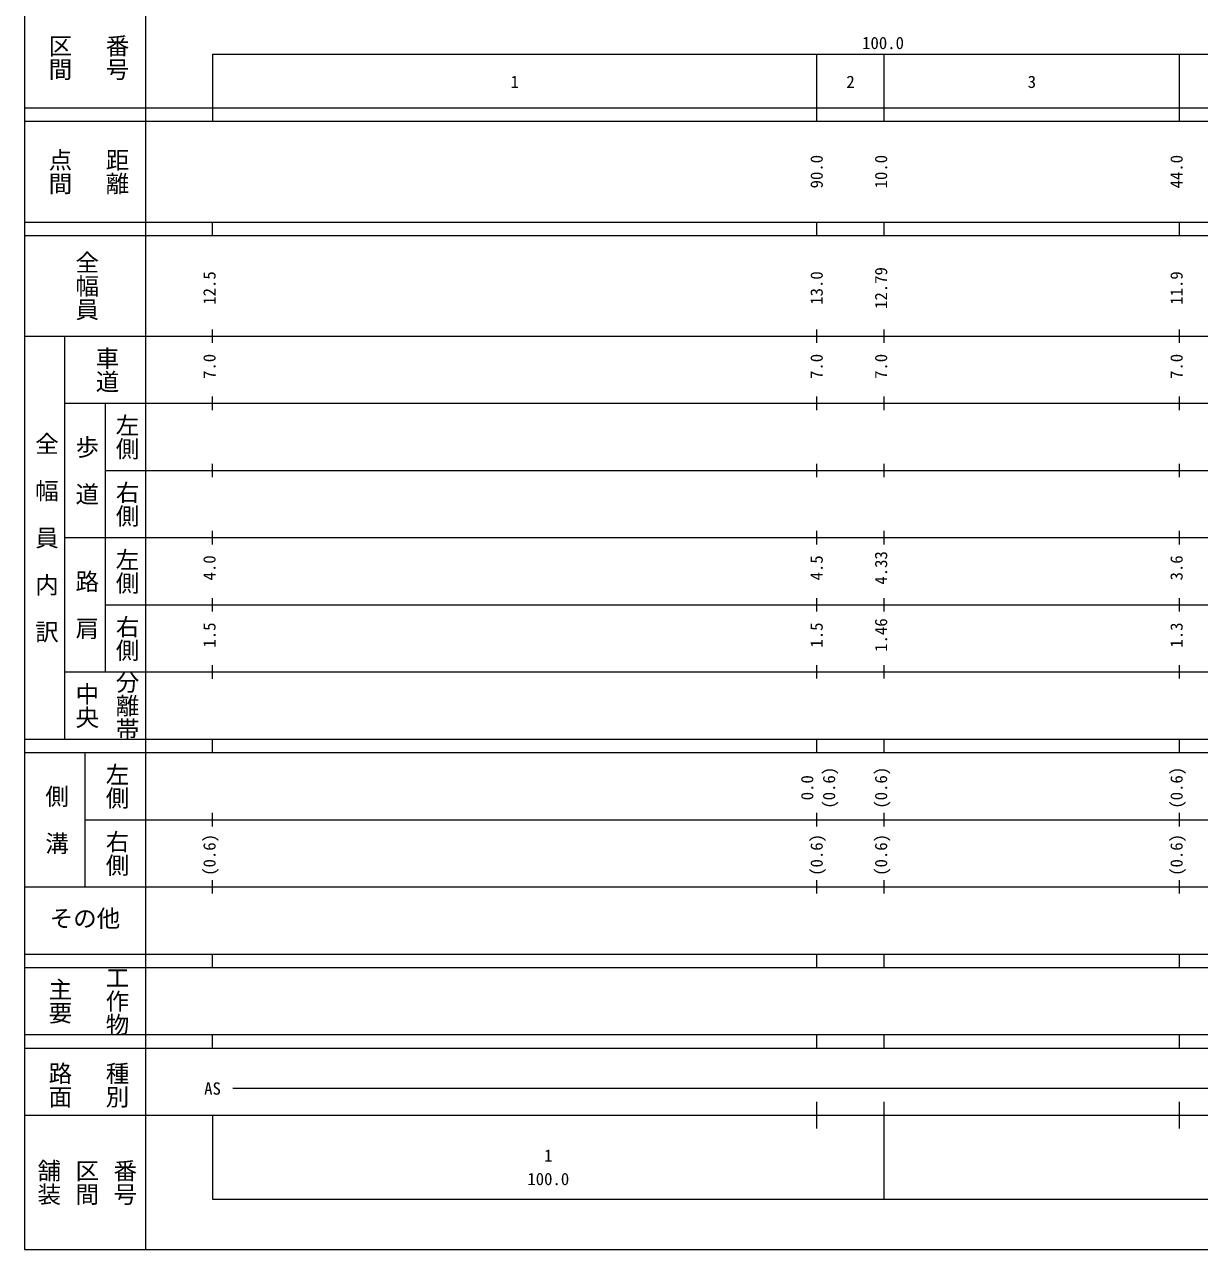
# Model space of a CAD drawing. Units: millimetres on the paper, enlarged 1000 times. Extents: x -66348 to 573652, y -123902 to 236098.
# Drawn here: x -66348 to 108611, y -123902 to 58506 of the extents above; entities that cross this region are included whole.
import ezdxf
from ezdxf.enums import TextEntityAlignment as Align

# ---------------------------------------------------------------- set-up
doc = ezdxf.new("R2010")
doc.units = ezdxf.units.MM
doc.header["$LTSCALE"] = 1000
doc.layers.add('M-TTL', color=2, linetype='Continuous', lineweight=13)
doc.layers.add('M-TTL-BAND', color=7, linetype='Continuous', lineweight=13)
doc.styles.add('@ＭＳ ゴシック', font='')
doc.styles.add('ＭＳ ゴシック', font='')
doc.styles.get('@ＭＳ ゴシック').set_extended_font_data('@MS Gothic')
doc.styles.get('ＭＳ ゴシック').set_extended_font_data('MS Gothic')

msp = doc.modelspace()

# ---------------------------------------------------------------- linework, layer by layer
at = {"layer": 'M-TTL'}
for p, q in [((-66348, 236098), (-66348, -123902)), ((-66348, -123902), (573652, -123902))]:
    msp.add_line(p, q, dxfattribs=at)
at = {"layer": 'M-TTL-BAND'}
for p, q in [((-48348, 226098), (-48348, -123902)), ((-38348, 54097), (472652, 54097)), ((-38348, 54097), (-38348, 44097)), ((51652, 44098), (51652, 54098)), ((61652, 44098), (61652, 54098)), ((105652, 44098), (105652, 54098)), ((-66348, 46097), (472652, 46097)), ((-66348, 44097), (472652, 44097)), ((-66348, 29097), (472652, 29097)), ((-38348, 27097), (-38348, 29097)), ((51652, 27098), (51652, 29098)), ((61652, 27098), (61652, 29098)), ((105652, 27098), (105652, 29098)), ((-66348, 27097), (472652, 27097)), ((-38348, 11097), (-38348, 13097)), ((51652, 11098), (51652, 13098)), ((61652, 11098), (61652, 13098)), ((105652, 11098), (105652, 13098)), ((-66348, 12097), (472652, 12097)), ((-60348, -47903), (-60348, 12097)), ((-60348, 2097), (472652, 2097)), ((-54348, 2097), (-54348, -37903)), ((-38348, 1097), (-38348, 3097)), ((51652, 1098), (51652, 3098)), ((61652, 1098), (61652, 3098)), ((105652, 1098), (105652, 3098)), ((-38348, -8903), (-38348, -6903)), ((51652, -8902), (51652, -6902)), ((61652, -8902), (61652, -6902)), ((105652, -8902), (105652, -6902)), ((-54348, -7903), (472652, -7903)), ((-60348, -17903), (472652, -17903)), ((-38348, -18903), (-38348, -16903)), ((51652, -18902), (51652, -16902)), ((61652, -18902), (61652, -16902)), ((105652, -18902), (105652, -16902)), ((-38348, -28903), (-38348, -26903)), ((51652, -28902), (51652, -26902)), ((61652, -28902), (61652, -26902)), ((105652, -28902), (105652, -26902)), ((-54348, -27903), (472652, -27903)), ((-60348, -37903), (472652, -37903)), ((-38348, -38903), (-38348, -36903)), ((51652, -38902), (51652, -36902)), ((61652, -38902), (61652, -36902)), ((105652, -38902), (105652, -36902)), ((-66348, -47903), (472652, -47903)), ((-38348, -49903), (-38348, -47903)), ((51652, -49902), (51652, -47902)), ((61652, -49902), (61652, -47902)), ((105652, -49902), (105652, -47902)), ((-66348, -49903), (472652, -49903)), ((-57348, -49903), (-57348, -69903)), ((-57348, -59903), (472652, -59903)), ((-38348, -60903), (-38348, -58903)), ((51652, -60902), (51652, -58902)), ((61652, -60902), (61652, -58902)), ((105652, -60902), (105652, -58902)), ((-38348, -70903), (-38348, -68903)), ((51652, -70902), (51652, -68902)), ((61652, -70902), (61652, -68902)), ((105652, -70902), (105652, -68902)), ((-66348, -69903), (472652, -69903)), ((-66348, -79903), (472652, -79903)), ((-38348, -81903), (-38348, -79903)), ((51652, -81902), (51652, -79902)), ((61652, -81902), (61652, -79902)), ((105652, -81902), (105652, -79902)), ((-66348, -81903), (472652, -81903)), ((-66348, -91903), (472652, -91903)), ((-38348, -93903), (-38348, -91903)), ((51652, -93902), (51652, -91902)), ((61652, -93902), (61652, -91902)), ((105652, -93902), (105652, -91902)), ((-66348, -93903), (472652, -93903)), ((-35348, -99902), (327152, -99902)), ((51652, -105902), (51652, -101902)), ((61652, -116402), (61652, -101902)), ((105652, -105902), (105652, -101902)), ((-66348, -103903), (472652, -103903)), ((-38348, -103903), (-38348, -116402)), ((-38348, -116402), (472652, -116402))]:
    msp.add_line(p, q, dxfattribs=at)

# ---------------------------------------------------------------- texts
for s, height, rotation, style, p in [('区間', 2566, 270, '@ＭＳ ゴシック', (-63098, 57097)), ('番号', 2566, 270, '@ＭＳ ゴシック', (-54598, 57097)), ('点間', 2566, 270, '@ＭＳ ゴシック', (-63098, 40097)), ('距離', 2566, 270, '@ＭＳ ゴシック', (-54598, 40097)), ('90.0', 1833, 90, 'ＭＳ ゴシック', (53059, 34098)), ('10.0', 1833, 90, 'ＭＳ ゴシック', (62652, 34098)), ('44.0', 1833, 90, 'ＭＳ ゴシック', (106652, 34098)), ('全幅員', 2566, 270, '@ＭＳ ゴシック', (-59098, 24847)), ('12.79', 1833, 90, 'ＭＳ ゴシック', (62652, 16147)), ('12.5', 1833, 90, 'ＭＳ ゴシック', (-37348, 16772)), ('13.0', 1833, 90, 'ＭＳ ゴシック', (53059, 16772)), ('11.9', 1833, 90, 'ＭＳ ゴシック', (106652, 16772)), ('車道', 2566, 270, '@ＭＳ ゴシック', (-56098, 10597)), ('7.0', 1833, 90, 'ＭＳ ゴシック', (-37348, 5723)), ('7.0', 1833, 90, 'ＭＳ ゴシック', (53059, 5723)), ('7.0', 1833, 90, 'ＭＳ ゴシック', (62652, 5723)), ('7.0', 1833, 90, 'ＭＳ ゴシック', (106652, 5723)), ('左側', 2566, 270, '@ＭＳ ゴシック', (-53098, 597)), ('全\u3000幅\u3000員\u3000内\u3000訳', 2566, 270, '@ＭＳ ゴシック', (-65098, -2153)), ('歩\u3000道', 2566, 270, '@ＭＳ ゴシック', (-59098, -2653)), ('右側', 2566, 270, '@ＭＳ ゴシック', (-53098, -9403)), ('左側', 2566, 270, '@ＭＳ ゴシック', (-53098, -19403)), ('4.0', 1833, 90, 'ＭＳ ゴシック', (-37348, -24277)), ('4.5', 1833, 90, 'ＭＳ ゴシック', (53059, -24277)), ('4.33', 1833, 90, 'ＭＳ ゴシック', (62652, -24902)), ('3.6', 1833, 90, 'ＭＳ ゴシック', (106652, -24277)), ('路\u3000肩', 2566, 270, '@ＭＳ ゴシック', (-59098, -22653)), ('右側', 2566, 270, '@ＭＳ ゴシック', (-53098, -29403)), ('1.5', 1833, 90, 'ＭＳ ゴシック', (-37348, -34277)), ('1.5', 1833, 90, 'ＭＳ ゴシック', (53059, -34277)), ('1.46', 1833, 90, 'ＭＳ ゴシック', (62652, -34902)), ('1.3', 1833, 90, 'ＭＳ ゴシック', (106652, -34277)), ('分離帯', 2566, 270, '@ＭＳ ゴシック', (-53098, -37653)), ('中央', 2566, 270, '@ＭＳ ゴシック', (-59098, -39403)), ('左側', 2566, 270, '@ＭＳ ゴシック', (-54598, -51403)), ('(0.6)', 1833, 90, 'ＭＳ ゴシック', (54905, -58263)), ('(0.6)', 1833, 90, 'ＭＳ ゴシック', (62652, -58263)), ('(0.6)', 1833, 90, 'ＭＳ ゴシック', (106652, -58263)), ('0.0', 1833, 90, 'ＭＳ ゴシック', (51652, -57013)), ('側\u3000溝', 2566, 270, '@ＭＳ ゴシック', (-63598, -54653)), ('右側', 2566, 270, '@ＭＳ ゴシック', (-54598, -61403)), ('(0.6)', 1833, 90, 'ＭＳ ゴシック', (-37348, -68263)), ('(0.6)', 1833, 90, 'ＭＳ ゴシック', (53059, -68263)), ('(0.6)', 1833, 90, 'ＭＳ ゴシック', (62652, -68263)), ('(0.6)', 1833, 90, 'ＭＳ ゴシック', (106652, -68263)), ('主要', 2566, 270, '@ＭＳ ゴシック', (-63098, -83403)), ('工作物', 2566, 270, '@ＭＳ ゴシック', (-54598, -81653)), ('路面', 2566, 270, '@ＭＳ ゴシック', (-63098, -95903)), ('種別', 2566, 270, '@ＭＳ ゴシック', (-54598, -95903)), ('舗装', 2566, 270, '@ＭＳ ゴシック', (-64765, -110402)), ('区間', 2566, 270, '@ＭＳ ゴシック', (-59098, -110402)), ('番号', 2566, 270, '@ＭＳ ゴシック', (-53431, -110402))]:
    msp.add_text(s, height=height, rotation=rotation, dxfattribs=dict(at, style=style)).set_placement(p, align=Align.BOTTOM_LEFT)
at = {"layer": 'M-TTL-BAND', "style": 'ＭＳ ゴシック'}
for s, height, p in [('100.0', 1833, (58371, 54292)), ('1', 1833, (6027, 48503)), ('2', 1833, (56027, 48503)), ('3', 1833, (83027, 48503)), ('その他', 2566, (-62598, -76653)), ('AS', 1833, (-39598, -101402)), ('1', 1833, (11027, -111379)), ('100.0', 1833, (8527, -114869))]:
    msp.add_text(s, height=height, dxfattribs=at).set_placement(p, align=Align.BOTTOM_LEFT)

doc.saveas('drawing.dxf')
